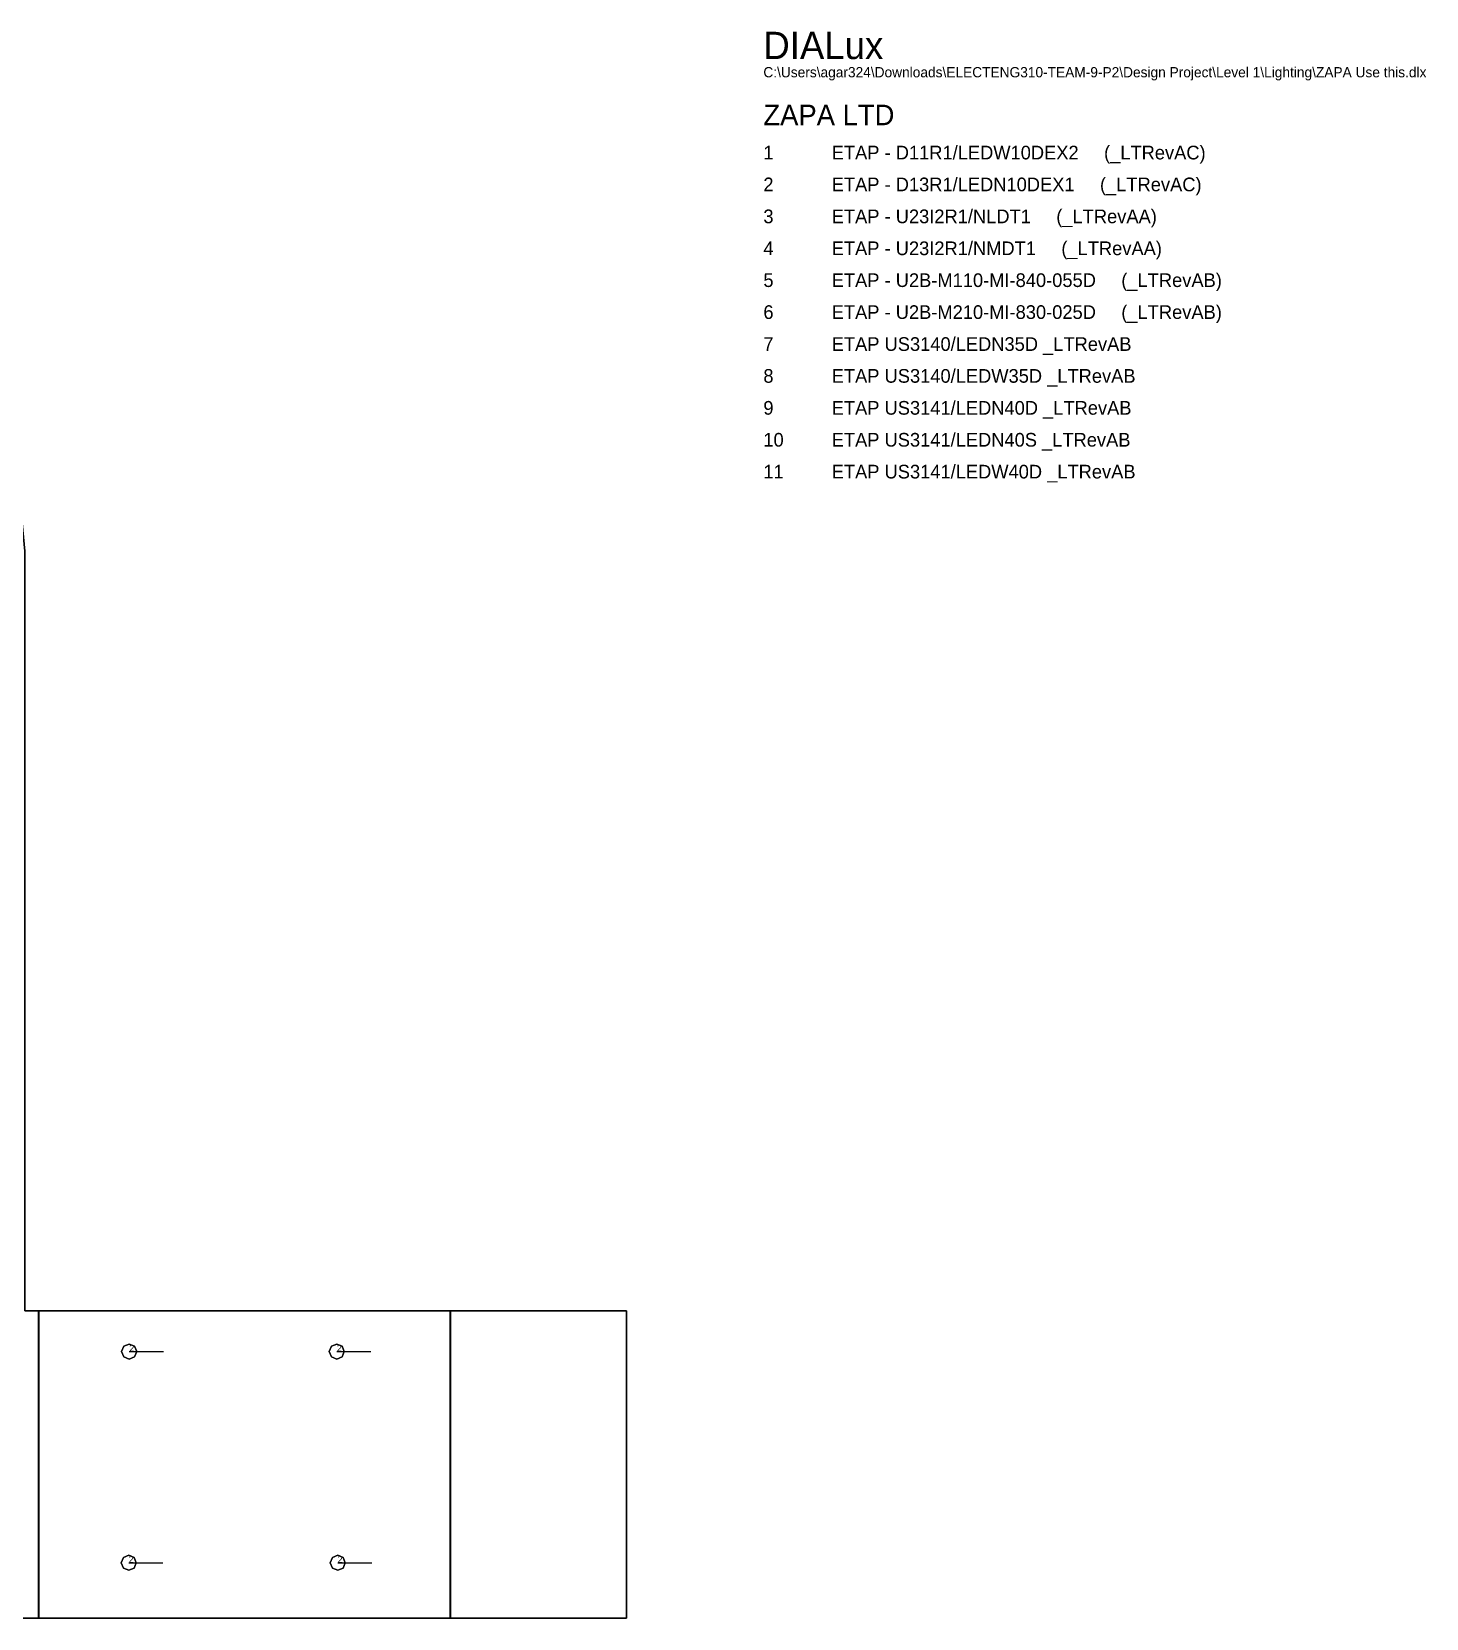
# Model space of a CAD drawing. Extents: x 0 to 55.3, y 0 to 23.2.
# Drawn here: x 34.9 to 55.3, y 0 to 23.2 of the extents above; entities that cross this region are included whole.
import ezdxf

# ---------------------------------------------------------------- set-up
doc = ezdxf.new("R2010")
doc.units = 0
doc.header["$MEASUREMENT"] = 0
for name, color, linetype in [('DLXDESCR', 7, 'Continuous'), ('DLXFURN', 5, 'Continuous'), ('DLXLUM', 7, 'Continuous'), ('DLXLUMEX', 7, 'Continuous'), ('DLXSCENE', 7, 'Continuous')]:
    doc.layers.add(name, color=color, linetype=linetype)

# ---------------------------------------------------------------- blocks, each defined once
blk = doc.blocks.new('*U32')
for p, q in [((-0.11, 0), (-0.078, 0.078)), ((-0.078, 0.078), (-0.11, 0)), ((-0.078, 0.078), (-0.11, 0)), ((-0.11, 0), (-0.078, 0.078)), ((-0.078, -0.078), (-0.11, 0)), ((-0.11, 0), (-0.078, -0.078)), ((-0.11, 0), (-0.11, 0)), ((-0.11, 0), (-0.078, -0.078)), ((-0.078, -0.078), (-0.11, 0)), ((-0.11, 0), (-0.11, 0)), ((-0.078, 0.078), (0, 0.11)), ((0, 0.11), (-0.078, 0.078)), ((0, 0.11), (-0.078, 0.078)), ((-0.078, 0.078), (0, 0.11)), ((-0.078, 0.078), (-0.078, 0.078)), ((-0.078, 0.078), (-0.078, 0.078)), ((0, 0.11), (0.078, 0.078)), ((0.078, 0.078), (0, 0.11)), ((0, 0.11), (0, 0.11)), ((0.078, 0.078), (0, 0.11)), ((0, 0.11), (0, 0.11)), ((0, 0.11), (0.078, 0.078)), ((0.078, 0.078), (0.11, 0)), ((0.11, 0), (0.078, 0.078)), ((0.078, 0.078), (0.078, 0.078)), ((0.11, 0), (0.078, 0.078)), ((0.078, 0.078), (0.078, 0.078)), ((0.078, 0.078), (0.11, 0)), ((0.11, 0), (0.078, -0.078)), ((0.078, -0.078), (0.11, 0)), ((0.078, -0.078), (0.11, 0)), ((0.11, 0), (0.078, -0.078)), ((0.11, 0), (0.11, 0)), ((0.11, 0), (0.11, 0)), ((0, -0.11), (-0.078, -0.078)), ((-0.078, -0.078), (0, -0.11)), ((-0.078, -0.078), (-0.078, -0.078)), ((-0.078, -0.078), (0, -0.11)), ((0, -0.11), (-0.078, -0.078)), ((-0.078, -0.078), (-0.078, -0.078)), ((0.078, -0.078), (0, -0.11)), ((0, -0.11), (0.078, -0.078)), ((0, -0.11), (0.078, -0.078)), ((0.078, -0.078), (0, -0.11)), ((0, -0.11), (0, -0.11)), ((0, -0.11), (0, -0.11)), ((0.078, -0.078), (0.078, -0.078)), ((0.078, -0.078), (0.078, -0.078))]:
    blk.add_line(p, q)
at = {"color": 1}
blk.add_line((0, 0), (0.5, 0), dxfattribs=at)
at = {"layer": 'DLXLUMEX', "color": 7}
blk.add_text('2', height=0.1, dxfattribs=at).set_placement((0, 0))
blk = doc.blocks.new('*U33')
for p, q in [((-0.11, 0), (-0.078, 0.078)), ((-0.078, 0.078), (-0.11, 0)), ((-0.078, 0.078), (-0.11, 0)), ((-0.11, 0), (-0.078, 0.078)), ((-0.078, -0.078), (-0.11, 0)), ((-0.11, 0), (-0.078, -0.078)), ((-0.11, 0), (-0.11, 0)), ((-0.11, 0), (-0.078, -0.078)), ((-0.078, -0.078), (-0.11, 0)), ((-0.11, 0), (-0.11, 0)), ((-0.078, 0.078), (0, 0.11)), ((0, 0.11), (-0.078, 0.078)), ((0, 0.11), (-0.078, 0.078)), ((-0.078, 0.078), (0, 0.11)), ((-0.078, 0.078), (-0.078, 0.078)), ((-0.078, 0.078), (-0.078, 0.078)), ((0, 0.11), (0.078, 0.078)), ((0.078, 0.078), (0, 0.11)), ((0, 0.11), (0, 0.11)), ((0.078, 0.078), (0, 0.11)), ((0, 0.11), (0, 0.11)), ((0, 0.11), (0.078, 0.078)), ((0.078, 0.078), (0.11, 0)), ((0.11, 0), (0.078, 0.078)), ((0.078, 0.078), (0.078, 0.078)), ((0.11, 0), (0.078, 0.078)), ((0.078, 0.078), (0.078, 0.078)), ((0.078, 0.078), (0.11, 0)), ((0.11, 0), (0.078, -0.078)), ((0.078, -0.078), (0.11, 0)), ((0.078, -0.078), (0.11, 0)), ((0.11, 0), (0.078, -0.078)), ((0.11, 0), (0.11, 0)), ((0.11, 0), (0.11, 0)), ((0, -0.11), (-0.078, -0.078)), ((-0.078, -0.078), (0, -0.11)), ((-0.078, -0.078), (-0.078, -0.078)), ((-0.078, -0.078), (0, -0.11)), ((0, -0.11), (-0.078, -0.078)), ((-0.078, -0.078), (-0.078, -0.078)), ((0.078, -0.078), (0, -0.11)), ((0, -0.11), (0.078, -0.078)), ((0, -0.11), (0.078, -0.078)), ((0.078, -0.078), (0, -0.11)), ((0, -0.11), (0, -0.11)), ((0, -0.11), (0, -0.11)), ((0.078, -0.078), (0.078, -0.078)), ((0.078, -0.078), (0.078, -0.078))]:
    blk.add_line(p, q)
at = {"color": 1}
blk.add_line((0, 0), (0.5, 0), dxfattribs=at)
at = {"layer": 'DLXLUMEX', "color": 7}
blk.add_text('2', height=0.1, dxfattribs=at).set_placement((0, 0))
blk = doc.blocks.new('*U35')
for p, q in [((-0.11, 0), (-0.078, 0.078)), ((-0.078, 0.078), (-0.11, 0)), ((-0.078, 0.078), (-0.11, 0)), ((-0.11, 0), (-0.078, 0.078)), ((-0.078, -0.078), (-0.11, 0)), ((-0.11, 0), (-0.078, -0.078)), ((-0.11, 0), (-0.11, 0)), ((-0.11, 0), (-0.078, -0.078)), ((-0.078, -0.078), (-0.11, 0)), ((-0.11, 0), (-0.11, 0)), ((-0.078, 0.078), (0, 0.11)), ((0, 0.11), (-0.078, 0.078)), ((0, 0.11), (-0.078, 0.078)), ((-0.078, 0.078), (0, 0.11)), ((-0.078, 0.078), (-0.078, 0.078)), ((-0.078, 0.078), (-0.078, 0.078)), ((0, 0.11), (0.078, 0.078)), ((0.078, 0.078), (0, 0.11)), ((0, 0.11), (0, 0.11)), ((0.078, 0.078), (0, 0.11)), ((0, 0.11), (0, 0.11)), ((0, 0.11), (0.078, 0.078)), ((0.078, 0.078), (0.11, 0)), ((0.11, 0), (0.078, 0.078)), ((0.078, 0.078), (0.078, 0.078)), ((0.11, 0), (0.078, 0.078)), ((0.078, 0.078), (0.078, 0.078)), ((0.078, 0.078), (0.11, 0)), ((0.11, 0), (0.078, -0.078)), ((0.078, -0.078), (0.11, 0)), ((0.078, -0.078), (0.11, 0)), ((0.11, 0), (0.078, -0.078)), ((0.11, 0), (0.11, 0)), ((0.11, 0), (0.11, 0)), ((0, -0.11), (-0.078, -0.078)), ((-0.078, -0.078), (0, -0.11)), ((-0.078, -0.078), (-0.078, -0.078)), ((-0.078, -0.078), (0, -0.11)), ((0, -0.11), (-0.078, -0.078)), ((-0.078, -0.078), (-0.078, -0.078)), ((0.078, -0.078), (0, -0.11)), ((0, -0.11), (0.078, -0.078)), ((0, -0.11), (0.078, -0.078)), ((0.078, -0.078), (0, -0.11)), ((0, -0.11), (0, -0.11)), ((0, -0.11), (0, -0.11)), ((0.078, -0.078), (0.078, -0.078)), ((0.078, -0.078), (0.078, -0.078))]:
    blk.add_line(p, q)
at = {"color": 1}
blk.add_line((0, 0), (0.5, 0), dxfattribs=at)
at = {"layer": 'DLXLUMEX', "color": 7}
blk.add_text('2', height=0.1, dxfattribs=at).set_placement((0, 0))
blk = doc.blocks.new('*U36')
for p, q in [((-0.11, 0), (-0.078, 0.078)), ((-0.078, 0.078), (-0.11, 0)), ((-0.078, 0.078), (-0.11, 0)), ((-0.11, 0), (-0.078, 0.078)), ((-0.078, -0.078), (-0.11, 0)), ((-0.11, 0), (-0.078, -0.078)), ((-0.11, 0), (-0.11, 0)), ((-0.11, 0), (-0.078, -0.078)), ((-0.078, -0.078), (-0.11, 0)), ((-0.11, 0), (-0.11, 0)), ((-0.078, 0.078), (0, 0.11)), ((0, 0.11), (-0.078, 0.078)), ((0, 0.11), (-0.078, 0.078)), ((-0.078, 0.078), (0, 0.11)), ((-0.078, 0.078), (-0.078, 0.078)), ((-0.078, 0.078), (-0.078, 0.078)), ((0, 0.11), (0.078, 0.078)), ((0.078, 0.078), (0, 0.11)), ((0, 0.11), (0, 0.11)), ((0.078, 0.078), (0, 0.11)), ((0, 0.11), (0, 0.11)), ((0, 0.11), (0.078, 0.078)), ((0.078, 0.078), (0.11, 0)), ((0.11, 0), (0.078, 0.078)), ((0.078, 0.078), (0.078, 0.078)), ((0.11, 0), (0.078, 0.078)), ((0.078, 0.078), (0.078, 0.078)), ((0.078, 0.078), (0.11, 0)), ((0.11, 0), (0.078, -0.078)), ((0.078, -0.078), (0.11, 0)), ((0.078, -0.078), (0.11, 0)), ((0.11, 0), (0.078, -0.078)), ((0.11, 0), (0.11, 0)), ((0.11, 0), (0.11, 0)), ((0, -0.11), (-0.078, -0.078)), ((-0.078, -0.078), (0, -0.11)), ((-0.078, -0.078), (-0.078, -0.078)), ((-0.078, -0.078), (0, -0.11)), ((0, -0.11), (-0.078, -0.078)), ((-0.078, -0.078), (-0.078, -0.078)), ((0.078, -0.078), (0, -0.11)), ((0, -0.11), (0.078, -0.078)), ((0, -0.11), (0.078, -0.078)), ((0.078, -0.078), (0, -0.11)), ((0, -0.11), (0, -0.11)), ((0, -0.11), (0, -0.11)), ((0.078, -0.078), (0.078, -0.078)), ((0.078, -0.078), (0.078, -0.078))]:
    blk.add_line(p, q)
at = {"color": 1}
blk.add_line((0, 0), (0.5, 0), dxfattribs=at)
at = {"layer": 'DLXLUMEX', "color": 7}
blk.add_text('2', height=0.1, dxfattribs=at).set_placement((0, 0))
blk = doc.blocks.new('*U86')
for p, q in [((-0.003, 2.248), (-0.003, 2.248)), ((-0.003, 2.248), (-0.003, -2.245)), ((-0.003, -2.245), (-0.003, 2.248)), ((0.003, 2.248), (0.003, 2.248)), ((0.003, 2.248), (0.003, -2.245)), ((0.003, -2.245), (0.003, 2.248)), ((-0.003, -2.245), (-0.003, -2.245)), ((0.003, -2.245), (0.003, -2.245))]:
    blk.add_line(p, q)
blk = doc.blocks.new('*U96')
for p, q in [((-0.003, -2.25), (-0.003, 2.244)), ((-0.003, 2.244), (-0.003, 2.244)), ((-0.003, 2.244), (-0.003, -2.25)), ((0.003, -2.25), (0.003, 2.244)), ((0.003, 2.244), (0.003, 2.244)), ((0.003, 2.244), (0.003, -2.25)), ((-0.003, -2.25), (-0.003, -2.25)), ((0.003, -2.25), (0.003, -2.25))]:
    blk.add_line(p, q)
blk = doc.blocks.new('*U97')
for p, q in [((26.4, 22.8), (0, 22.8)), ((0, 22.8), (0, 22.8)), ((0, 22.8), (26.4, 22.8)), ((0, 0), (0, 22.8)), ((0, 22.8), (0, 22.8)), ((0, 22.8), (0, 0)), ((26.4, 22.8), (28.378, 22.757)), ((28.378, 22.757), (26.4, 22.8)), ((26.4, 22.8), (26.4, 22.8)), ((26.4, 22.8), (26.4, 22.8)), ((28.378, 22.757), (29.823, 22.448)), ((29.823, 22.448), (28.378, 22.757)), ((28.378, 22.757), (28.378, 22.757)), ((28.378, 22.757), (28.378, 22.757)), ((29.823, 22.448), (31.225, 21.82)), ((31.225, 21.82), (29.823, 22.448)), ((29.823, 22.448), (29.823, 22.448)), ((29.823, 22.448), (29.823, 22.448)), ((31.225, 21.82), (32.425, 20.943)), ((32.425, 20.943), (31.225, 21.82)), ((31.225, 21.82), (31.225, 21.82)), ((31.225, 21.82), (31.225, 21.82)), ((32.425, 20.943), (33.464, 19.775)), ((33.464, 19.775), (32.425, 20.943)), ((32.425, 20.943), (32.425, 20.943)), ((32.425, 20.943), (32.425, 20.943)), ((33.464, 19.775), (34.17, 18.54)), ((34.17, 18.54), (33.464, 19.775)), ((33.464, 19.775), (33.464, 19.775)), ((33.464, 19.775), (33.464, 19.775)), ((34.663, 16.981), (34.17, 18.54)), ((34.17, 18.54), (34.17, 18.54)), ((34.17, 18.54), (34.663, 16.981)), ((34.17, 18.54), (34.17, 18.54)), ((34.663, 16.981), (34.736, 16.219)), ((34.736, 16.219), (34.663, 16.981)), ((34.663, 16.981), (34.663, 16.981)), ((34.663, 16.981), (34.663, 16.981)), ((34.796, 15.606), (34.736, 16.219)), ((34.736, 16.219), (34.736, 16.219)), ((34.736, 16.219), (34.796, 15.606)), ((34.736, 16.219), (34.736, 16.219)), ((34.799, 4.494), (34.796, 15.606)), ((34.796, 15.606), (34.796, 15.606)), ((34.796, 15.606), (34.799, 4.494)), ((34.796, 15.606), (34.796, 15.606)), ((34.799, 4.494), (38.537, 4.494)), ((38.537, 4.494), (34.799, 4.494)), ((34.799, 4.494), (34.799, 4.494)), ((34.799, 4.494), (34.799, 4.494)), ((38.537, 4.494), (41.024, 4.494)), ((41.024, 4.494), (38.537, 4.494)), ((38.537, 4.494), (38.537, 4.494)), ((38.537, 4.494), (38.537, 4.494)), ((41.024, 4.494), (43.6, 4.494)), ((43.6, 4.494), (41.024, 4.494)), ((41.024, 4.494), (41.024, 4.494)), ((41.024, 4.494), (41.024, 4.494)), ((43.6, 4.494), (43.6, 0)), ((43.6, 0), (43.6, 4.494)), ((43.6, 4.494), (43.6, 4.494)), ((43.6, 4.494), (43.6, 4.494)), ((25.171, 0), (0, 0)), ((0, 0), (0, 0)), ((0, 0), (25.171, 0)), ((0, 0), (0, 0)), ((25.171, 0), (25.171, 0)), ((38.537, 0), (25.171, 0)), ((25.171, 0), (25.171, 0)), ((25.171, 0), (38.537, 0)), ((38.537, 0), (38.537, 0)), ((41.024, 0), (38.537, 0)), ((38.537, 0), (38.537, 0)), ((38.537, 0), (41.024, 0)), ((41.024, 0), (41.024, 0)), ((41.024, 0), (41.024, 0)), ((41.024, 0), (43.6, 0)), ((43.6, 0), (41.024, 0)), ((43.6, 0), (43.6, 0)), ((43.6, 0), (43.6, 0))]:
    blk.add_line(p, q)
blk = doc.blocks.new('*U98')
for p, q in [((0, 0), (0, 22.8)), ((0, 22.8), (26.4, 22.8)), ((26.4, 22.8), (28.378, 22.757)), ((28.378, 22.757), (29.823, 22.448)), ((29.823, 22.448), (31.225, 21.82)), ((31.225, 21.82), (32.425, 20.943)), ((32.425, 20.943), (33.464, 19.775)), ((33.464, 19.775), (34.17, 18.54)), ((11.89, 18.971), (11.89, 18.671)), ((12.19, 18.971), (11.89, 18.971)), ((12.19, 18.671), (12.19, 18.971)), ((24.404, 18.971), (24.404, 18.671)), ((24.704, 18.971), (24.404, 18.971)), ((24.704, 18.671), (24.704, 18.971)), ((11.89, 18.671), (12.19, 18.671)), ((24.404, 18.671), (24.704, 18.671)), ((34.17, 18.54), (34.663, 16.981)), ((34.663, 16.981), (34.736, 16.219)), ((34.736, 16.219), (34.796, 15.606)), ((34.796, 15.606), (34.799, 4.494)), ((11.85, 4.669), (11.85, 4.369)), ((12.15, 4.669), (11.85, 4.669)), ((12.15, 4.369), (12.15, 4.669)), ((34.799, 4.494), (38.537, 4.494)), ((38.537, 4.494), (41.024, 4.494)), ((41.024, 4.494), (43.6, 4.494)), ((43.6, 4.494), (43.6, 0)), ((11.85, 4.369), (12.15, 4.369)), ((25.171, 0), (0, 0)), ((38.537, 0), (25.171, 0)), ((41.024, 0), (38.537, 0)), ((43.6, 0), (41.024, 0))]:
    blk.add_line(p, q)
blk = doc.blocks.new('*U99')
for p, q in [((26.4, 22.8), (0, 22.8)), ((0, 22.8), (0, 0)), ((28.378, 22.757), (26.4, 22.8)), ((29.823, 22.448), (28.378, 22.757)), ((31.225, 21.82), (29.823, 22.448)), ((32.425, 20.943), (31.225, 21.82)), ((33.464, 19.775), (32.425, 20.943)), ((34.17, 18.54), (33.464, 19.775)), ((11.89, 18.671), (11.89, 18.971)), ((11.89, 18.971), (12.19, 18.971)), ((12.19, 18.971), (12.19, 18.671)), ((24.404, 18.971), (24.704, 18.971)), ((24.404, 18.671), (24.404, 18.971)), ((24.704, 18.971), (24.704, 18.671)), ((12.19, 18.671), (11.89, 18.671)), ((24.704, 18.671), (24.404, 18.671)), ((34.663, 16.981), (34.17, 18.54)), ((34.736, 16.219), (34.663, 16.981)), ((34.796, 15.606), (34.736, 16.219)), ((34.799, 4.494), (34.796, 15.606)), ((11.85, 4.369), (11.85, 4.669)), ((11.85, 4.669), (12.15, 4.669)), ((12.15, 4.669), (12.15, 4.369)), ((38.537, 4.494), (34.799, 4.494)), ((41.024, 4.494), (38.537, 4.494)), ((43.6, 4.494), (41.024, 4.494)), ((43.6, 0), (43.6, 4.494)), ((12.15, 4.369), (11.85, 4.369)), ((0, 0), (25.171, 0)), ((25.171, 0), (38.537, 0)), ((38.537, 0), (41.024, 0)), ((41.024, 0), (43.6, 0))]:
    blk.add_line(p, q)
blk = doc.blocks.new('*U104')
for p, q in [((0.9, 22.8), (3.9, 22.8)), ((3.9, 22.8), (0.9, 22.8)), ((0.9, 22.8), (0.9, 22.8)), ((3.9, 22.8), (3.9, 22.8)), ((6.1, 22.8), (8.3, 22.8)), ((8.3, 22.8), (6.1, 22.8)), ((6.1, 22.8), (6.1, 22.8)), ((8.3, 22.8), (8.3, 22.8)), ((9.1, 22.8), (11.3, 22.8)), ((11.3, 22.8), (9.1, 22.8)), ((9.1, 22.8), (9.1, 22.8)), ((11.3, 22.8), (11.3, 22.8)), ((12.583, 22.8), (15.583, 22.8)), ((15.583, 22.8), (12.583, 22.8)), ((12.583, 22.8), (12.583, 22.8)), ((15.583, 22.8), (15.583, 22.8)), ((17.1, 22.8), (20.1, 22.8)), ((20.1, 22.8), (17.1, 22.8)), ((17.1, 22.8), (17.1, 22.8)), ((20.1, 22.8), (20.1, 22.8)), ((20.975, 22.8), (23.975, 22.8)), ((23.975, 22.8), (20.975, 22.8)), ((20.975, 22.8), (20.975, 22.8)), ((23.975, 22.8), (23.975, 22.8)), ((24.807, 22.8), (26.407, 22.8)), ((26.407, 22.8), (24.807, 22.8)), ((24.807, 22.8), (24.807, 22.8)), ((26.407, 22.8), (26.407, 22.8)), ((26.489, 22.798), (28.289, 22.759)), ((28.289, 22.759), (26.489, 22.798)), ((26.489, 22.798), (26.489, 22.798)), ((28.289, 22.759), (28.289, 22.759)), ((29.785, 22.456), (28.416, 22.749)), ((28.416, 22.749), (28.416, 22.749)), ((28.416, 22.749), (29.785, 22.456)), ((0, 20.2), (0, 22.4)), ((0, 22.4), (0, 22.4)), ((0, 22.4), (0, 20.2)), ((29.785, 22.456), (29.785, 22.456)), ((29.885, 22.42), (31.163, 21.848)), ((31.163, 21.848), (29.885, 22.42)), ((29.885, 22.42), (29.885, 22.42)), ((31.163, 21.848), (31.163, 21.848)), ((32.365, 20.987), (31.235, 21.813)), ((31.235, 21.813), (31.235, 21.813)), ((31.235, 21.813), (32.365, 20.987)), ((32.365, 20.987), (32.365, 20.987)), ((32.479, 20.882), (33.41, 19.836)), ((33.41, 19.836), (32.479, 20.882)), ((32.479, 20.882), (32.479, 20.882)), ((0, 20.2), (0, 20.2)), ((33.41, 19.836), (33.41, 19.836)), ((33.445, 19.808), (34.14, 18.592)), ((34.14, 18.592), (33.445, 19.808)), ((33.445, 19.808), (33.445, 19.808)), ((0, 16.6), (0, 18.8)), ((0, 18.8), (0, 18.8)), ((0, 18.8), (0, 16.6)), ((34.14, 18.592), (34.14, 18.592)), ((34.185, 18.494), (34.607, 17.159)), ((34.607, 17.159), (34.185, 18.494)), ((34.185, 18.494), (34.185, 18.494)), ((34.607, 17.159), (34.607, 17.159)), ((34.671, 16.899), (34.728, 16.301)), ((34.728, 16.301), (34.671, 16.899)), ((34.671, 16.899), (34.671, 16.899)), ((0, 16.6), (0, 16.6)), ((34.728, 16.301), (34.728, 16.301)), ((34.74, 16.186), (34.778, 15.788)), ((34.778, 15.788), (34.74, 16.186)), ((34.74, 16.186), (34.74, 16.186)), ((34.778, 15.788), (34.778, 15.788)), ((34.796, 15.4), (34.796, 13.4)), ((34.796, 13.4), (34.796, 15.4)), ((34.796, 15.4), (34.796, 15.4)), ((0, 13), (0, 15.2)), ((0, 15.2), (0, 15.2)), ((0, 15.2), (0, 13)), ((34.796, 13.4), (34.796, 13.4)), ((0, 13), (0, 13)), ((34.796, 12.7), (34.797, 11.3)), ((34.797, 11.3), (34.796, 12.7)), ((34.796, 12.7), (34.796, 12.7)), ((0, 9.4), (0, 11.6)), ((0, 11.6), (0, 11.6)), ((0, 11.6), (0, 9.4)), ((34.797, 11.3), (34.797, 11.3)), ((34.797, 10.3), (34.797, 8.9)), ((34.797, 8.9), (34.797, 10.3)), ((34.797, 10.3), (34.797, 10.3)), ((0, 9.4), (0, 9.4)), ((0, 6.7), (0, 8.9)), ((0, 8.9), (0, 8.9)), ((0, 8.9), (0, 6.7)), ((34.797, 8.9), (34.797, 8.9)), ((34.798, 7.8), (34.799, 4.8)), ((34.799, 4.8), (34.798, 7.8)), ((34.798, 7.8), (34.798, 7.8)), ((0, 6.7), (0, 6.7)), ((0, 4.66), (0, 6.46)), ((0, 6.46), (0, 6.46)), ((0, 6.46), (0, 4.66)), ((0, 4.66), (0, 4.66)), ((34.799, 4.8), (34.799, 4.8)), ((35.557, 4.494), (37.557, 4.494)), ((37.557, 4.494), (35.557, 4.494)), ((35.557, 4.494), (35.557, 4.494)), ((37.557, 4.494), (37.557, 4.494)), ((38.787, 4.494), (40.787, 4.494)), ((40.787, 4.494), (38.787, 4.494)), ((38.787, 4.494), (38.787, 4.494)), ((40.787, 4.494), (40.787, 4.494)), ((0, 1.3), (0, 3.5)), ((0, 3.5), (0, 3.5)), ((0, 3.5), (0, 1.3)), ((0, 1.3), (0, 1.3)), ((2.64, 0), (0.24, 0)), ((0.24, 0), (0.24, 0)), ((0.24, 0), (2.64, 0)), ((2.64, 0), (2.64, 0)), ((5.353, 0), (3.153, 0)), ((3.153, 0), (3.153, 0)), ((3.153, 0), (5.353, 0)), ((5.353, 0), (5.353, 0)), ((7.748, 0), (5.548, 0)), ((5.548, 0), (5.548, 0)), ((5.548, 0), (7.748, 0)), ((7.748, 0), (7.748, 0)), ((10.7, 0), (8.5, 0)), ((8.5, 0), (8.5, 0)), ((8.5, 0), (10.7, 0)), ((10.7, 0), (10.7, 0)), ((15.5, 0), (13.3, 0)), ((13.3, 0), (13.3, 0)), ((13.3, 0), (15.5, 0)), ((15.5, 0), (15.5, 0)), ((20.3, 0), (18.1, 0)), ((18.1, 0), (18.1, 0)), ((18.1, 0), (20.3, 0)), ((20.3, 0), (20.3, 0)), ((23.9, 0), (21.7, 0)), ((21.7, 0), (21.7, 0)), ((21.7, 0), (23.9, 0)), ((23.9, 0), (23.9, 0)), ((28.7, 0), (26.5, 0)), ((26.5, 0), (26.5, 0)), ((26.5, 0), (28.7, 0)), ((28.7, 0), (28.7, 0)), ((33.5, 0), (31.3, 0)), ((31.3, 0), (31.3, 0)), ((31.3, 0), (33.5, 0)), ((33.5, 0), (33.5, 0)), ((37.751, 0), (35.751, 0)), ((35.751, 0), (35.751, 0)), ((35.751, 0), (37.751, 0)), ((37.751, 0), (37.751, 0)), ((40.774, 0), (38.774, 0)), ((38.774, 0), (38.774, 0)), ((38.774, 0), (40.774, 0)), ((40.774, 0), (40.774, 0))]:
    blk.add_line(p, q)
blk = doc.blocks.new('*U106')
at = {"layer": 'DLXDESCR'}
for s, height, p in [('DIALux', 0.4, (0, 0)), ('C:\\Users\\agar324\\Downloads\\ELECTENG310-TEAM-9-P2\\Design Project\\Level 1\\Lighting\\ZAPA Use this.dlx', 0.15, (0, -0.267)), ('ZAPA LTD', 0.3, (0, -0.967)), ('1', 0.2, (0, -1.467)), ('ETAP - D11R1/LEDW10DEX2     (_LTRevAC)', 0.2, (1, -1.467)), ('2', 0.2, (0, -1.933)), ('ETAP - D13R1/LEDN10DEX1     (_LTRevAC)', 0.2, (1, -1.933)), ('3', 0.2, (0, -2.4)), ('ETAP - U23I2R1/NLDT1     (_LTRevAA)', 0.2, (1, -2.4)), ('4', 0.2, (0, -2.867)), ('ETAP - U23I2R1/NMDT1     (_LTRevAA)', 0.2, (1, -2.867)), ('5', 0.2, (0, -3.333)), ('ETAP - U2B-M110-MI-840-055D     (_LTRevAB)', 0.2, (1, -3.333)), ('6', 0.2, (0, -3.8)), ('ETAP - U2B-M210-MI-830-025D     (_LTRevAB)', 0.2, (1, -3.8)), ('7', 0.2, (0, -4.267)), ('ETAP US3140/LEDN35D _LTRevAB', 0.2, (1, -4.267)), ('8', 0.2, (0, -4.733)), ('ETAP US3140/LEDW35D _LTRevAB', 0.2, (1, -4.733)), ('9', 0.2, (0, -5.2)), ('ETAP US3141/LEDN40D _LTRevAB', 0.2, (1, -5.2)), ('10', 0.2, (0, -5.667)), ('ETAP US3141/LEDN40S _LTRevAB', 0.2, (1, -5.667)), ('11', 0.2, (0, -6.133)), ('ETAP US3141/LEDW40D _LTRevAB', 0.2, (1, -6.133))]:
    blk.add_text(s, height=height, dxfattribs=at).set_placement(p)

msp = doc.modelspace()

# ---------------------------------------------------------------- block references
at = {"layer": 'DLXDESCR'}
msp.add_blockref('*U106', (45.6, 22.8), dxfattribs=at)
at = {"layer": 'DLXFURN'}
for name, p in [('*U86', (35, 2.245)), ('*U96', (41.021, 2.25))]:
    msp.add_blockref(name, p, dxfattribs=at)
at = {"layer": 'DLXLUM'}
for name, p in [('*U32', (36.323, 3.9)), ('*U33', (39.36, 3.9)), ('*U35', (36.317, 0.812)), ('*U36', (39.373, 0.812))]:
    msp.add_blockref(name, p, dxfattribs=at)
at = {"layer": 'DLXSCENE'}
for name in ['*U97', '*U98', '*U99', '*U104']:
    msp.add_blockref(name, (0, 0), dxfattribs=at)

doc.saveas('drawing.dxf')
